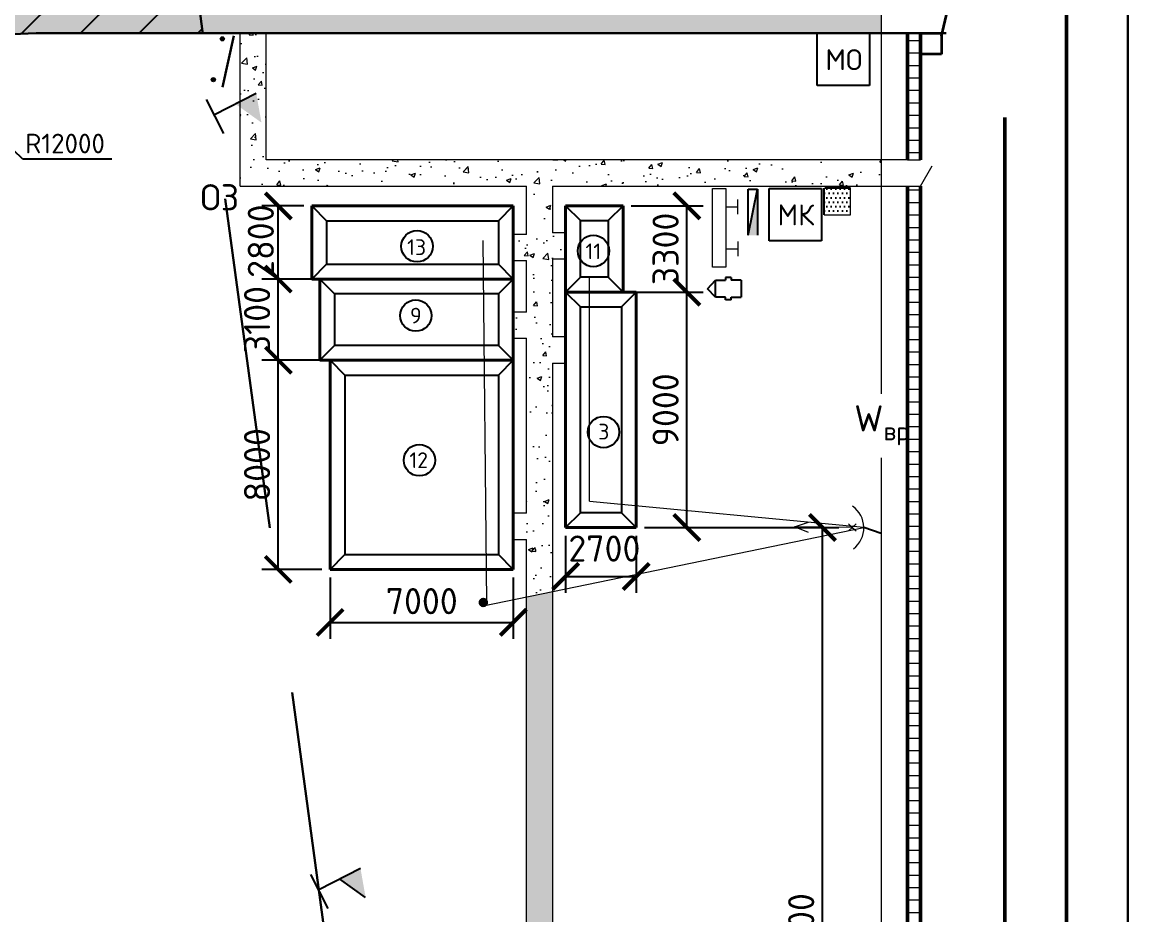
# Model space of a CAD drawing. Header units: millimetres. Extents: x -782 to 10910, y 3841 to 13237.
# Drawn here: x 6190.8 to 6275.3, y 7629.3 to 7697.5 of the extents above; entities that cross this region are included whole.
import ezdxf

# ---------------------------------------------------------------- set-up
doc = ezdxf.new("R2010")
doc.units = ezdxf.units.MM
doc.linetypes.add('штриховая2', pattern=[9.525, 6.35, -3.175])
for name, color, linetype, lineweight in [('0.2 сетевой', 7, 'Continuous', 20), ('красный', 1, 'Continuous', 30), ('Оbводка', 1, 'Continuous', 90), ('Тонкая 0.3', 140, 'Continuous', 25)]:
    doc.layers.add(name, color=color, linetype=linetype, lineweight=lineweight)
doc.layers.add('1', color=7, linetype='Continuous')
doc.layers.add('Системный слой', color=7, linetype='Continuous')
doc.styles.add('2.5', font='isocpeur.ttf', dxfattribs={"height": 2})
doc.styles.add('Isocpeur', font='isocpeur.ttf')
doc.dimstyles.new('М500 стройгенп', dxfattribs={"dimtxt": 2, "dimasz": 2, "dimexe": 1.25, "dimexo": 0.625, "dimtad": 1, "dimlfac": 500, "dimtxsty": '2.5', "dimblk": 'ARCHTICK', "dimcen": 2.5, "dimadec": 0, "dimazin": 0, "dimtfac": 1, "dimtmove": 0, "dimatfit": 3, "dimfxl": 1, "dimarcsym": 0})
pattern_1 = [(50, (6572.8187, 3022.8787), (4.5546167, -0.398477), [0.47625, -5.23875]), (355, (6572.8187, 3022.8787), (-0.8810855, 4.776421), [0.381, -4.1910146]), (100.45144, (6573.1982, 3022.8455), (3.673531, 4.377944), [0.40475, -4.452256]), (46.1842, (6572.8187, 3024.1487), (6.776976, -1.051058), [0.714375, -7.858125]), (96.63556, (6573.3834, 3024.061), (5.935103, 6.185653), [0.607126, -6.67839]), (351.18415, (6572.819, 3024.149), (5.935103, 6.185653), [0.571499, -6.286493]), (21, (6573.4537, 3023.831), (3.7903598, -2.55663), [0.47625, -5.23875]), (326, (6573.4537, 3023.831), (1.5450507, 4.604699), [0.381, -4.191]), (71.45144, (6573.7696, 3023.618), (5.3354105, 2.0480692), [0.40475, -4.4522484]), (37.5, (6572.8187, 3022.8787), (0.0772151, 2.11387597), [0, -4.1402, 0, -4.2545, 0, -4.206875]), (7.5, (6572.8187, 3022.8787), (1.6704916, 2.5045144), [0, -2.4257, 0, -4.04495, 0, -1.603375]), (327.5, (6571.4026, 3022.8787), (3.3897649, -0.1432186), [0, -1.5875, 0, -4.953, 0, -6.57225]), (317.5, (6570.7676, 3022.8787), (3.7032295, 0.6356623), [0, -2.06375, 0, -3.2893, 0, -4.66725])]
pattern_2 = [(50, (3748.1777, 4396.676), (3.6436934, -0.3187817), [0.381, -4.191]), (355, (3748.1777, 4396.676), (-0.7048684, 3.821137), [0.3048, -3.3528117]), (100.45144, (3748.4813, 4396.6493), (2.938825, 3.502355), [0.3238002, -3.561805]), (46.1842, (3748.1777, 4397.692), (5.421581, -0.8408466), [0.5715, -6.2865]), (96.63556, (3748.6295, 4397.622), (4.748083, 4.9485225), [0.4857005, -5.342712]), (351.18415, (3748.1777, 4397.692), (4.748083, 4.9485225), [0.457199, -5.029195]), (21, (3748.6857, 4397.438), (3.0322878, -2.045304), [0.381, -4.191]), (326, (3748.6857, 4397.438), (1.2360406, 3.6837593), [0.3048, -3.3528]), (71.451445, (3748.9384, 4397.2674), (4.2683284, 1.6384554), [0.3238002, -3.5617988]), (37.5, (3748.1777, 4396.6759), (0.06177207, 1.69110078), [0, -3.31216, 0, -3.4036, 0, -3.3655]), (7.5, (3748.1777, 4396.6759), (1.33639325, 2.0036115), [0, -1.94056, 0, -3.23596, 0, -1.2827]), (327.5, (3747.0448, 4396.6759), (2.7118119, -0.1145749), [0, -1.27, 0, -3.9624, 0, -5.2578]), (317.5, (3746.5368, 4396.676), (2.9625836, 0.5085298), [0, -1.651, 0, -2.63144, 0, -3.7338])]

# ---------------------------------------------------------------- blocks, each defined once
blk = doc.blocks.new('_ArchTick')
at = {"color": 0, "linetype": 'ByBlock', "const_width": 0.15}
blk.add_lwpolyline([(-0.5, -0.5), (0.5, 0.5)], dxfattribs=at)
blk = doc.blocks.new('*D383')
at = {"color": 0, "lineweight": -2, "transparency": 16777216}
for p, q in [((6238.353, 7658.897), (6253.219, 7658.897)), ((6251.969, 7595.867), (6251.969, 7658.897)), ((6241.497, 7595.867), (6253.219, 7595.867))]:
    blk.add_line(p, q, dxfattribs=at)
at = {"layer": 'Defpoints', "color": 0, "lineweight": 30, "transparency": 16777216}
for p in [(6237.728, 7658.897), (6251.969, 7658.897), (6240.872, 7595.867)]:
    blk.add_point(p, dxfattribs=at)
at = {"color": 0, "lineweight": -2, "transparency": 16777216, "xscale": 2, "yscale": 2, "zscale": 2}
for p, rotation in [((6251.969, 7658.897), 90), ((6251.969, 7595.867), 270)]:
    blk.add_blockref('_ArchTick', p, dxfattribs=dict(at, rotation=rotation))
at = {"color": 0, "lineweight": 20, "transparency": 16777216, "insert": (6250.344, 7627.382), "char_height": 2, "attachment_point": 5, "rotation": 90, "style": '2.5'}
blk.add_mtext('38500', dxfattribs=at)
blk = doc.blocks.new('*D415')
at = {"color": 0, "lineweight": -2, "transparency": 16777216}
for p, q in [((6238.353, 7676.897), (6242.85, 7676.897)), ((6241.6, 7658.897), (6241.6, 7676.897)), ((6238.353, 7658.897), (6242.85, 7658.897))]:
    blk.add_line(p, q, dxfattribs=at)
at = {"layer": 'Defpoints', "color": 0, "lineweight": 30, "transparency": 16777216}
for p in [(6237.728, 7676.897), (6241.6, 7676.897), (6237.728, 7658.897)]:
    blk.add_point(p, dxfattribs=at)
at = {"color": 0, "lineweight": -2, "transparency": 16777216, "xscale": 2, "yscale": 2, "zscale": 2}
for p, rotation in [((6241.6, 7676.897), 90), ((6241.6, 7658.897), 270)]:
    blk.add_blockref('_ArchTick', p, dxfattribs=dict(at, rotation=rotation))
at = {"color": 0, "lineweight": 20, "transparency": 16777216, "insert": (6239.975, 7667.897), "char_height": 2, "attachment_point": 5, "rotation": 90, "style": '2.5'}
blk.add_mtext('9000', dxfattribs=at)
blk = doc.blocks.new('*D416')
at = {"color": 0, "lineweight": -2, "transparency": 16777216}
for p, q in [((6237.353, 7683.497), (6242.85, 7683.497)), ((6241.6, 7676.897), (6241.6, 7683.497)), ((6237.353, 7676.897), (6242.85, 7676.897))]:
    blk.add_line(p, q, dxfattribs=at)
at = {"layer": 'Defpoints', "color": 0, "lineweight": 30, "transparency": 16777216}
for p in [(6236.728, 7683.497), (6241.6, 7683.497), (6236.728, 7676.897)]:
    blk.add_point(p, dxfattribs=at)
at = {"color": 0, "lineweight": -2, "transparency": 16777216, "xscale": 2, "yscale": 2, "zscale": 2}
for p, rotation in [((6241.6, 7683.497), 90), ((6241.6, 7676.897), 270)]:
    blk.add_blockref('_ArchTick', p, dxfattribs=dict(at, rotation=rotation))
at = {"color": 0, "lineweight": 20, "transparency": 16777216, "insert": (6239.975, 7680.197), "char_height": 2, "attachment_point": 5, "rotation": 90, "style": '2.5'}
blk.add_mtext('3300', dxfattribs=at)
blk = doc.blocks.new('*D417')
at = {"color": 0, "lineweight": -2, "transparency": 16777216}
for p, q in [((6214.328, 7655.064), (6214.328, 7650.391)), ((6228.328, 7655.064), (6228.328, 7650.391)), ((6214.328, 7651.641), (6228.328, 7651.641))]:
    blk.add_line(p, q, dxfattribs=at)
at = {"layer": 'Defpoints', "color": 0, "lineweight": 30, "transparency": 16777216}
for p in [(6214.328, 7655.689), (6228.328, 7655.689), (6228.328, 7651.641)]:
    blk.add_point(p, dxfattribs=at)
at = {"color": 0, "lineweight": -2, "transparency": 16777216, "xscale": 2, "yscale": 2, "zscale": 2, "rotation": 180}
blk.add_blockref('_ArchTick', (6214.328, 7651.641), dxfattribs=at)
at = {"color": 0, "lineweight": -2, "transparency": 16777216, "xscale": 2, "yscale": 2, "zscale": 2}
blk.add_blockref('_ArchTick', (6228.328, 7651.641), dxfattribs=at)
at = {"color": 0, "lineweight": 20, "transparency": 16777216, "insert": (6221.328, 7653.266), "char_height": 2, "attachment_point": 5, "style": '2.5'}
blk.add_mtext('7000', dxfattribs=at)
blk = doc.blocks.new('*D418')
at = {"color": 0, "lineweight": -2, "transparency": 16777216}
for p, q in [((6232.328, 7658.272), (6232.328, 7653.909)), ((6237.728, 7658.272), (6237.728, 7653.909)), ((6232.328, 7655.159), (6237.728, 7655.159))]:
    blk.add_line(p, q, dxfattribs=at)
at = {"layer": 'Defpoints', "color": 0, "lineweight": 30, "transparency": 16777216}
for p in [(6232.328, 7658.897), (6237.728, 7658.897), (6237.728, 7655.159)]:
    blk.add_point(p, dxfattribs=at)
at = {"color": 0, "lineweight": -2, "transparency": 16777216, "xscale": 2, "yscale": 2, "zscale": 2, "rotation": 180}
blk.add_blockref('_ArchTick', (6232.328, 7655.159), dxfattribs=at)
at = {"color": 0, "lineweight": -2, "transparency": 16777216, "xscale": 2, "yscale": 2, "zscale": 2}
blk.add_blockref('_ArchTick', (6237.728, 7655.159), dxfattribs=at)
at = {"color": 0, "lineweight": 20, "transparency": 16777216, "insert": (6235.296, 7657.287), "char_height": 2, "attachment_point": 5, "style": '2.5'}
blk.add_mtext('2700', dxfattribs=at)
blk = doc.blocks.new('*D419')
at = {"color": 0, "lineweight": -2, "transparency": 16777216}
for p, q in [((6213.703, 7671.689), (6209.115, 7671.689)), ((6210.365, 7655.689), (6210.365, 7671.689)), ((6213.703, 7655.689), (6209.115, 7655.689))]:
    blk.add_line(p, q, dxfattribs=at)
at = {"layer": 'Defpoints', "color": 0, "lineweight": 30, "transparency": 16777216}
for p in [(6210.365, 7671.689), (6214.328, 7671.689), (6214.328, 7655.689)]:
    blk.add_point(p, dxfattribs=at)
at = {"color": 0, "lineweight": -2, "transparency": 16777216, "xscale": 2, "yscale": 2, "zscale": 2}
for p, rotation in [((6210.365, 7671.689), 90), ((6210.365, 7655.689), 270)]:
    blk.add_blockref('_ArchTick', p, dxfattribs=dict(at, rotation=rotation))
at = {"color": 0, "lineweight": 20, "transparency": 16777216, "insert": (6208.74, 7663.689), "char_height": 2, "attachment_point": 5, "rotation": 90, "style": '2.5'}
blk.add_mtext('8000', dxfattribs=at)
blk = doc.blocks.new('*D420')
at = {"color": 0, "lineweight": -2, "transparency": 16777216}
for p, q in [((6212.906, 7677.889), (6209.115, 7677.889)), ((6210.365, 7671.692), (6210.365, 7677.889)), ((6212.906, 7671.692), (6209.115, 7671.692))]:
    blk.add_line(p, q, dxfattribs=at)
at = {"layer": 'Defpoints', "color": 0, "lineweight": 30, "transparency": 16777216}
for p in [(6210.365, 7677.889), (6213.531, 7677.889), (6213.531, 7671.692)]:
    blk.add_point(p, dxfattribs=at)
at = {"color": 0, "lineweight": -2, "transparency": 16777216, "xscale": 2, "yscale": 2, "zscale": 2}
for p, rotation in [((6210.365, 7677.889), 90), ((6210.365, 7671.692), 270)]:
    blk.add_blockref('_ArchTick', p, dxfattribs=dict(at, rotation=rotation))
at = {"color": 0, "lineweight": 20, "transparency": 16777216, "insert": (6208.74, 7674.791), "char_height": 2, "attachment_point": 5, "rotation": 90, "style": '2.5'}
blk.add_mtext('3100', dxfattribs=at)
blk = doc.blocks.new('*D421')
at = {"color": 0, "lineweight": -2, "transparency": 16777216}
for p, q in [((6212.303, 7683.489), (6209.115, 7683.489)), ((6210.365, 7677.889), (6210.365, 7683.489)), ((6212.303, 7677.889), (6209.115, 7677.889))]:
    blk.add_line(p, q, dxfattribs=at)
at = {"layer": 'Defpoints', "color": 0, "lineweight": 30, "transparency": 16777216}
for p in [(6210.365, 7683.489), (6212.928, 7683.489), (6212.928, 7677.889)]:
    blk.add_point(p, dxfattribs=at)
at = {"color": 0, "lineweight": -2, "transparency": 16777216, "xscale": 2, "yscale": 2, "zscale": 2}
for p, rotation in [((6210.365, 7683.489), 90), ((6210.365, 7677.889), 270)]:
    blk.add_blockref('_ArchTick', p, dxfattribs=dict(at, rotation=rotation))
at = {"color": 0, "lineweight": 20, "transparency": 16777216, "insert": (6209.026, 7680.794), "char_height": 2, "attachment_point": 5, "rotation": 90, "style": '2.5'}
blk.add_mtext('2800', dxfattribs=at)

msp = doc.modelspace()

# ---------------------------------------------------------------- hatches: boundary and pattern name
at = {"lineweight": 20}
h = msp.add_hatch(dxfattribs=at)
h.set_pattern_fill('ANSI31', color=256, scale=0.3, angle=135)
h.set_pattern_definition([(180, (3748.1777, 4396.6759), (-2e-16, -0.9525), [])])
h.paths.add_polyline_path([(6259.465221, 7729.414934), (6258.465221, 7728.414934), (6258.465221, 7703.686093), (6259.465221, 7703.686093)])
h.paths.add_polyline_path([(6259.465221, 7523.622385), (6258.465221, 7523.622385), (6258.465221, 7486.686093), (6259.465221, 7486.686093)])
h.paths.add_polyline_path([(6259.465221, 7479.686093), (6258.465221, 7479.686093), (6258.465221, 7456.471981), (6259.465221, 7455.471981)])
h.paths.add_polyline_path([(6259.465221, 7527.213151), (6258.465221, 7527.213151), (6258.465221, 7523.622385), (6259.465221, 7523.622385)])
h.paths.add_polyline_path([(6259.465221, 7622.405119), (6258.465221, 7622.405119), (6258.465221, 7527.213151), (6259.465221, 7527.213151)])
h.paths.add_polyline_path([(6259.465221, 7624.395888), (6258.465221, 7624.395888), (6258.465221, 7622.405119), (6259.465221, 7622.405119)])
h.paths.add_polyline_path([(6259.465221, 7626.386657), (6258.465221, 7626.386657), (6258.465221, 7624.395888), (6259.465221, 7624.395888)])
h.paths.add_polyline_path([(6259.465221, 7696.686093), (6258.465221, 7696.686093), (6258.465221, 7688.638894), (6259.465221, 7688.638894)])
h.paths.add_polyline_path([(6258.465221, 7687.0097), (6259.465221, 7687.0097), (6259.465221, 7688.638894), (6258.465221, 7688.638894)])
h.paths.add_polyline_path([(6259.465221, 7685.0097), (6258.465221, 7685.0097), (6258.465221, 7626.386657), (6259.465221, 7626.386657)])
h = msp.add_hatch(dxfattribs=at)
h.set_pattern_fill('AR-CONC', color=256, scale=0.02)
h.set_pattern_definition(pattern_2)
h.paths.add_polyline_path([(6235.073788, 7491.475008), (6234.073788, 7491.475008), (6234.073788, 7495.474998), (6235.073788, 7495.474998), (6235.073788, 7497.474998), (6234.073788, 7497.474998), (6234.073788, 7501.474988), (6235.073788, 7501.474988), (6235.073788, 7503.474988), (6234.073788, 7503.474988), (6234.073788, 7507.474978), (6235.073788, 7507.474978), (6235.073788, 7509.474978), (6234.073788, 7509.474978), (6234.073788, 7512.834966), (6235.073788, 7512.834966), (6235.073788, 7514.834966), (6234.073788, 7514.834966), (6234.073788, 7518.672167), (6232.073788, 7518.672167), (6232.073788, 7491.475008), (6213.36352, 7491.475008), (6213.36352, 7498.085273), (6232.073788, 7498.085273), (6232.073788, 7500.085273), (6229.563493, 7500.085273), (6229.563493, 7501.085158), (6227.563493, 7501.085214), (6227.563493, 7500.085273), (6224.163502, 7500.085273), (6224.163502, 7501.085273), (6222.163502, 7501.085273), (6222.163502, 7500.085273), (6218.763511, 7500.085273), (6218.763511, 7501.085273), (6216.763511, 7501.085273), (6216.763511, 7500.085273), (6213.36352, 7500.085273), (6213.36352, 7501.085273), (6211.36352, 7501.085273), (6211.36352, 7500.085273), (6211.36352, 7498.085273), (6211.36352, 7486.686093), (6213.36352, 7486.686093), (6213.36352, 7489.475008), (6232.073788, 7489.475008), (6232.073788, 7486.686093), (6234.073788, 7486.686093), (6234.073788, 7489.475008), (6235.073788, 7489.475008)])
h.paths.add_polyline_path([(6234.073788, 7520.885088), (6231.327727, 7520.885088), (6231.327727, 7523.622385), (6229.327727, 7523.622385), (6229.327727, 7518.885088), (6232.073788, 7518.885088), (6232.073788, 7518.672167), (6234.073788, 7518.672167)])
h.paths.add_polyline_path([(6231.327727, 7527.213151), (6229.327727, 7527.213151), (6229.327727, 7523.622385), (6231.327727, 7523.622385)])
h.paths.add_polyline_path([(6231.327727, 7576.554693), (6234.465221, 7576.554693), (6234.465221, 7578.554693), (6231.327727, 7578.554693), (6231.327727, 7589.909461), (6229.327727, 7588.315929), (6229.327727, 7569.769697), (6228.327727, 7569.769697), (6228.327727, 7567.769697), (6229.327727, 7567.769697), (6229.327727, 7563.995394), (6228.327727, 7563.995394), (6228.327727, 7562.511797), (6228.327727, 7561.995394), (6229.327727, 7561.995394), (6229.327727, 7558.240089), (6228.327727, 7558.240089), (6228.327727, 7556.911806), (6228.327727, 7556.240089), (6229.327727, 7556.240089), (6229.327727, 7527.213151), (6231.327727, 7527.213151)])
h.paths.add_polyline_path([(6231.327727, 7624.395888), (6229.327727, 7624.395888), (6229.327727, 7622.405119), (6231.327727, 7622.405119)])
h.paths.add_polyline_path([(6231.327727, 7626.386657), (6229.327727, 7626.386657), (6229.327727, 7624.395888), (6231.327727, 7624.395888)])
h.paths.add_polyline_path([(6231.327727, 7653.976559), (6229.327727, 7653.564978), (6229.327727, 7626.386657), (6231.327727, 7626.386657)])
h.paths.add_polyline_path([(6081.863635, 7494.410845), (6084.86363, 7494.410845), (6084.86363, 7497.29084), (6081.863635, 7497.29084)], flags=9)
h.paths.add_polyline_path([(6078.821124, 7684.627242), (6082.061119, 7684.627242), (6082.061119, 7687.507237), (6078.821124, 7687.507237)], flags=9)
h.paths.add_polyline_path([(5952.625277, 7688.970857), (5955.865272, 7688.970857), (5955.865272, 7691.850853), (5952.625277, 7691.850853)], flags=9)
h.paths.add_polyline_path([(5952.565277, 7494.410845), (5955.925272, 7494.410845), (5955.925272, 7497.29084), (5952.565277, 7497.29084)], flags=9)
h.paths.add_polyline_path([(6192.744836, 7494.410845), (6195.98483, 7494.410845), (6195.98483, 7497.29084), (6192.744836, 7497.29084)], flags=9)
h.paths.add_polyline_path([(6212.280517, 7688.970857), (6215.280512, 7688.970857), (6215.280512, 7691.850853), (6212.280517, 7691.850853)], flags=9)
h.paths.add_polyline_path([(6239.086586, 7521.587591), (6243.286586, 7521.587591), (6243.286586, 7526.387591), (6239.086586, 7526.387591)], flags=9)
h.paths.add_polyline_path([(6239.016311, 7525.643268), (6243.216311, 7525.643268), (6243.216311, 7530.443268), (6239.016311, 7530.443268)], flags=9)
h.paths.add_polyline_path([(5929.469399, 7584.524291), (5934.489399, 7584.524291), (5934.489399, 7590.137624), (5929.469399, 7590.137624)], flags=9)
h.paths.add_polyline_path([(6086.61817, 7723.742087), (6091.63817, 7723.742087), (6091.63817, 7729.355421), (6086.61817, 7729.355421)], flags=9)
h.paths.add_polyline_path([(6237.544183, 7619.26621), (6240.744183, 7619.26621), (6240.744183, 7624.06621), (6237.544183, 7624.06621)], flags=9)
h.paths.add_polyline_path([(6237.855023, 7622.223466), (6240.455023, 7622.223466), (6240.455023, 7627.023466), (6237.855023, 7627.023466)], flags=9)
h.paths.add_polyline_path([(6237.708313, 7625.136799), (6240.308313, 7625.136799), (6240.308313, 7629.936799), (6237.708313, 7629.936799)], flags=9)
h.paths.add_polyline_path([(6217.165799, 7562.426558), (6220.525793, 7562.426558), (6220.525793, 7565.306554), (6217.165799, 7565.306554)], flags=9)
h.paths.add_polyline_path([(6217.165799, 7522.295333), (6220.645793, 7522.295333), (6220.645793, 7525.175328), (6217.165799, 7525.175328)], flags=9)
h.paths.add_polyline_path([(6248.556443, 7522.295333), (6251.916438, 7522.295333), (6251.916438, 7525.175328), (6248.556443, 7525.175328)], flags=9)
h.paths.add_polyline_path([(6206.907712, 7709.135718), (6208.947708, 7709.135718), (6208.947708, 7712.015713), (6206.907712, 7712.015713)], flags=9)
h.paths.add_polyline_path([(6240.656343, 7602.963678), (6242.69634, 7602.963678), (6242.69634, 7605.843673), (6240.656343, 7605.843673)], flags=9)
h.paths.add_polyline_path([(6240.225003, 7565.46286), (6242.264999, 7565.46286), (6242.264999, 7568.342855), (6240.225003, 7568.342855)], flags=9)
h.paths.add_polyline_path([(6221.64664, 7505.862229), (6223.206637, 7505.862229), (6223.206637, 7508.742224), (6221.64664, 7508.742224)], flags=25)
h.paths.add_polyline_path([(6211.227562, 7506.165942), (6212.667559, 7506.165942), (6212.667559, 7509.045937), (6211.227562, 7509.045937)], flags=9)
h.paths.add_polyline_path([(6216.246649, 7505.862229), (6217.806646, 7505.862229), (6217.806646, 7508.742224), (6216.246649, 7508.742224)], flags=25)
h.paths.add_polyline_path([(6233.547372, 7678.637158), (6235.347369, 7678.637158), (6235.347369, 7681.517153), (6233.547372, 7681.517153)], flags=9)
h.paths.add_polyline_path([(6240.210606, 7512.82244), (6241.650603, 7512.82244), (6241.650603, 7515.702435), (6240.210606, 7515.702435)], flags=9)
h.paths.add_polyline_path([(6228.237374, 7706.020236), (6230.397371, 7706.020236), (6230.397371, 7708.900231), (6228.237374, 7708.900231)], flags=9)
h.paths.add_polyline_path([(6222.115445, 7590.180862), (6224.155442, 7590.180862), (6224.155442, 7593.060857), (6222.115445, 7593.060857)], flags=9)
h.paths.add_polyline_path([(6217.979006, 7710.381625), (6220.019003, 7710.381625), (6220.019003, 7713.26162), (6217.979006, 7713.26162)], flags=9)
h.paths.add_polyline_path([(6224.8607, 7556.754908), (6226.300698, 7556.754908), (6226.300698, 7559.634903), (6224.8607, 7559.634903)], flags=9)
h.paths.add_polyline_path([(6240.802721, 7489.949803), (6242.002719, 7489.949803), (6242.002719, 7492.829798), (6240.802721, 7492.829798)], flags=9)
h.paths.add_polyline_path([(6234.532208, 7664.847544), (6235.972205, 7664.847544), (6235.972205, 7667.727539), (6234.532208, 7667.727539)], flags=9)
h.paths.add_polyline_path([(6219.917188, 7678.951133), (6221.957185, 7678.951133), (6221.957185, 7681.831128), (6219.917188, 7681.831128)], flags=9)
h.paths.add_polyline_path([(6220.078526, 7662.666867), (6222.118522, 7662.666867), (6222.118522, 7665.546862), (6220.078526, 7665.546862)], flags=9)
h.paths.add_polyline_path([(6220.155888, 7673.719522), (6221.595885, 7673.719522), (6221.595885, 7676.599517), (6220.155888, 7676.599517)], flags=9)
h.paths.add_polyline_path([(6231.952549, 7471.104259), (6233.392547, 7471.104259), (6233.392547, 7473.984254), (6231.952549, 7473.984254)], flags=9)
h.paths.add_polyline_path([(6240.571789, 7502.033902), (6241.771787, 7502.033902), (6241.771787, 7504.913898), (6240.571789, 7504.913898)], flags=9)
h.paths.add_polyline_path([(6240.802721, 7495.949793), (6242.002719, 7495.949793), (6242.002719, 7498.829788), (6240.802721, 7498.829788)], flags=9)
h.paths.add_polyline_path([(6240.210606, 7507.422449), (6241.650603, 7507.422449), (6241.650603, 7510.302444), (6240.210606, 7510.302444)], flags=9)
h.paths.add_polyline_path([(6226.994117, 7506.522542), (6229.034114, 7506.522542), (6229.034114, 7509.402538), (6226.994117, 7509.402538)], flags=25)
h.paths.add_polyline_path([(6224.8607, 7567.954889), (6226.300698, 7567.954889), (6226.300698, 7570.834885), (6224.8607, 7570.834885)], flags=9)
h.paths.add_polyline_path([(6224.8607, 7562.354899), (6226.300698, 7562.354899), (6226.300698, 7565.234894), (6224.8607, 7565.234894)], flags=9)
h.paths.add_polyline_path([(6229.327727, 7622.405119), (6229.327727, 7588.315929), (6231.327727, 7589.909461), (6231.327727, 7622.405119)])
at = {"lineweight": 25}
h = msp.add_hatch(dxfattribs=at)
h.set_pattern_fill('AR-CONC', color=256, scale=0.025)
h.set_pattern_definition(pattern_1)
edge = h.paths.add_edge_path()
edge.add_line((6219.815036, 7709.686093), (6203.815036, 7709.686093))
edge.add_arc((6193.422731, 7715.686093), 12, 322.94344259, 330, ccw=False)
edge.add_line((6202.999224, 7708.454856), (6204.593504, 7696.686093))
edge.add_line((6204.593504, 7696.686093), (6209.440895, 7696.686093))
edge.add_line((6209.440895, 7696.686093), (6256.465221, 7696.686093))
edge.add_line((6256.465221, 7696.686093), (6256.465221, 7703.686093))
edge.add_line((6256.465221, 7703.686093), (6253.460958, 7703.686093))
edge.add_line((6253.460958, 7703.686093), (6230.207341, 7703.686093))
edge.add_arc((6230.207341, 7715.686093), 12, 210, 270, ccw=False)
edge = h.paths.add_edge_path()
edge.add_arc((6193.422731, 7715.686093), 12, 270, 322.94344259, ccw=False)
edge.add_line((6193.422731, 7703.686093), (5964.075101, 7703.686093))
edge.add_line((5964.075101, 7703.686093), (5963.118141, 7696.686093))
edge.add_line((5963.118141, 7696.686093), (5981.963624, 7696.686093))
edge.add_arc((5981.963624, 7684.685706), 12.000386, 43.87205531, 90, ccw=False)
edge.add_line((5990.614573, 7693.002578), (5990.764715, 7694.10084))
edge.add_arc((5990.981432, 7695.686093), 1.599997, 180, 262.21542913, ccw=False)
edge.add_arc((5990.981432, 7695.686093), 1.599997, 0, 180, ccw=False)
edge.add_line((5992.58143, 7695.686093), (6175.163738, 7695.686093))
edge.add_arc((6176.763735, 7695.686093), 1.599997, 0, 180, ccw=False)
edge.add_arc((6176.763735, 7695.686093), 1.599997, -83.51900907, 0, ccw=False)
edge.add_line((6176.944332, 7694.09632), (6177.262301, 7691.749118))
edge.add_arc((6187.029212, 7686.280181), 11.19383, 68.24656364, 150.75355209, ccw=False)
edge.add_line((6191.177792, 7696.676868), (6204.593504, 7696.686093))
edge.add_line((6204.593504, 7696.686093), (6202.999224, 7708.454856))
edge = h.paths.add_edge_path(flags=16)
edge.add_arc((5969.282027, 7697.813651), 0.16, 0, 360)
h.paths.add_polyline_path([(6104.747378, 7695.088492), (6104.747378, 7701.688492), (6099.947378, 7701.688492), (6099.947378, 7695.088492)], flags=17)
h = msp.add_hatch(dxfattribs=at)
h.set_pattern_fill('ANSI31', color=256)
h.set_pattern_definition([(45, (6572.8187, 3022.8787), (-2.245064, 2.245064), [])])
h.paths.add_polyline_path([(6204.627026, 7486.686093), (6199.090341, 7486.686093), (6199.090341, 7479.686093), (6203.670066, 7479.686093)])
h.paths.add_polyline_path([(6176.979931, 7489.271416), (6177.293382, 7491.569897, -0.033531004), (6174.872584, 7493.686093), (5992.872584, 7493.686093, -0.033546474), (5990.450606, 7491.568997), (5990.764715, 7489.271345, -0.454591532), (5992.58143, 7487.686093), (6175.163738, 7487.686093, -0.454492205)])
h.paths.add_polyline_path([(6203.07002, 7707.932252), (6201.990544, 7708.039551, -0.097320235), (6193.819793, 7703.692663), (5964.075106, 7703.686127), (5962.97992, 7695.675029, -0.071737884), (5969.756528, 7696.685812), (5975.902021, 7696.71553, -0.164269753), (5990.450606, 7691.803188), (5990.764715, 7694.10084, -0.374956444), (5989.381435, 7695.686093, -1), (5992.58143, 7695.686093), (6175.163738, 7695.686093, -1), (6178.363732, 7695.686093, -0.381458001), (6176.944332, 7694.09632), (6177.262301, 7691.749118, -0.164703998), (6191.843146, 7696.686093), (6204.593504, 7696.686093)])
h.paths.add_polyline_path([(5969.122028, 7697.813651, -1), (5969.442027, 7697.813651, -1)], flags=16)
h.paths.add_polyline_path([(6176.944332, 7694.09632, -0.447745786), (6175.163738, 7695.686093), (5992.58143, 7695.686093, -0.454591532), (5990.764715, 7694.10084), (5990.450606, 7691.803188, -0.033546474), (5992.872584, 7689.686093), (6174.902504, 7689.686523, -0.032682346), (6177.262301, 7691.749118)])
h.paths.add_polyline_path([(6104.747378, 7695.088492), (6104.747378, 7701.688492), (6099.947378, 7701.688492), (6099.947378, 7695.088492)], flags=24)
h.paths.add_polyline_path([(6104.747378, 7687.739991), (6104.747378, 7694.339991), (6099.947378, 7694.339991), (6099.947378, 7687.739991)], flags=9)
h.paths.add_polyline_path([(6004.809738, 7688.011093), (6011.009738, 7688.011093), (6011.009738, 7692.811093), (6004.809738, 7692.811093)], flags=9)
at = {"lineweight": 20}
h = msp.add_hatch(dxfattribs=at)
h.set_pattern_fill('AR-CONC', color=256, scale=0.025)
h.set_pattern_definition(pattern_1)
h.paths.add_polyline_path([(6256.465221, 7486.686093), (6204.627026, 7486.686093), (6203.670066, 7479.686093), (6256.465221, 7479.686093)])
edge = h.paths.add_edge_path()
edge.add_line((6204.627026, 7486.686093), (6185.781544, 7486.686093))
edge.add_arc((6185.781544, 7498.686479), 12.000386, 223.86662461, 270, ccw=False)
edge.add_line((6177.129806, 7490.370427), (6176.979931, 7489.271416))
edge.add_arc((6176.763735, 7487.686093), 1.599997, 0, 82.23429528, ccw=False)
edge.add_arc((6176.763735, 7487.686093), 1.599997, -180, 0, ccw=False)
edge.add_line((6175.163738, 7487.686093), (5992.58143, 7487.686093))
edge.add_arc((5990.981432, 7487.686093), 1.599997, -180, 0, ccw=False)
edge.add_arc((5990.981432, 7487.686093), 1.599997, 97.78457087, 180, ccw=False)
edge.add_line((5990.764715, 7489.271345), (5990.614573, 7490.369607))
edge.add_arc((5981.963624, 7498.686479), 12.000386, 270, 316.12794469, ccw=False)
edge.add_line((5981.963624, 7486.686093), (5963.118141, 7486.686093))
edge.add_line((5963.118141, 7486.686093), (5964.075101, 7479.686093))
edge.add_line((5964.075101, 7479.686093), (6203.670066, 7479.686093))
edge.add_line((6203.670066, 7479.686093), (6204.627026, 7486.686093))
edge = h.paths.add_edge_path()
edge.add_arc((6185.781544, 7498.686479), 12.000386, 204.62550124, 223.86662461, ccw=False)
edge.add_line((6174.872584, 7493.686093), (6082.124834, 7493.686093))
edge.add_arc((6080.990942, 7494.078881), 1.199998, 199.10645728, 340.89354272, ccw=False)
edge.add_line((6079.857049, 7493.686093), (5992.872584, 7493.686093))
edge.add_arc((5981.963624, 7498.686479), 12.000386, 316.12794469, 335.37449876, ccw=False)
edge.add_line((5990.614573, 7490.369607), (5990.764715, 7489.271345))
edge.add_arc((5990.981432, 7487.686093), 1.599997, 0, 97.78457087, ccw=False)
edge.add_line((5992.58143, 7487.686093), (6175.163738, 7487.686093))
edge.add_arc((6176.763735, 7487.686093), 1.599997, 82.23429528, 180, ccw=False)
edge.add_line((6176.979931, 7489.271416), (6177.129806, 7490.370427))
edge = h.paths.add_edge_path()
edge.add_line((6203.645234, 7703.686093), (5964.075101, 7703.686093))
edge.add_line((5964.075101, 7703.686093), (5963.118141, 7696.686093))
edge.add_line((5963.118141, 7696.686093), (5981.963624, 7696.686093))
edge.add_arc((5981.963624, 7684.685706), 12.000386, 43.87205531, 90, ccw=False)
edge.add_line((5990.614573, 7693.002578), (5990.764715, 7694.10084))
edge.add_arc((5990.981432, 7695.686093), 1.599997, 180, 262.21542913, ccw=False)
edge.add_arc((5990.981432, 7695.686093), 1.599997, 0, 180, ccw=False)
edge.add_line((5992.58143, 7695.686093), (6175.163738, 7695.686093))
edge.add_arc((6176.763735, 7695.686093), 1.599997, 0, 180, ccw=False)
edge.add_arc((6176.763735, 7695.686093), 1.599997, -83.51900907, 0, ccw=False)
edge.add_line((6176.944332, 7694.09632), (6177.262301, 7691.749118))
edge.add_arc((6236.704062, 7598.995311), 110.1662, 117.53133097, 122.65399107, ccw=False)
edge.add_line((6185.781544, 7696.686093), (6204.593504, 7696.686093))
edge.add_line((6204.593504, 7696.686093), (6203.645234, 7703.686093))
edge = h.paths.add_edge_path()
edge.add_line((5964.075101, 7703.686093), (5954.824206, 7703.686093))
edge.add_line((5954.824206, 7703.686093), (5954.82832, 7696.293524))
edge.add_arc((5957.872584, 7684.686093), 12, 90, 104.69589657, ccw=False)
edge.add_line((5957.872584, 7696.686093), (5963.118141, 7696.686093))
edge.add_line((5963.118141, 7696.686093), (5964.075101, 7703.686093))
edge = h.paths.add_edge_path()
edge.add_line((6177.262301, 7691.749118), (6176.944332, 7694.09632))
edge.add_arc((6176.763735, 7695.686093), 1.599997, 180, 276.48099093, ccw=False)
edge.add_line((6175.163738, 7695.686093), (5992.58143, 7695.686093))
edge.add_arc((5990.981432, 7695.686093), 1.599997, -97.78457087, 0, ccw=False)
edge.add_line((5990.764715, 7694.10084), (5990.614573, 7693.002578))
edge.add_arc((5981.963624, 7684.685706), 12.000386, 24.62550124, 43.87205531, ccw=False)
edge.add_line((5992.872584, 7689.686093), (6077.482453, 7689.686093))
edge.add_arc((6078.06843, 7688.638894), 1.199998, 60.7700888, 119.2299112, ccw=False)
edge.add_line((6078.654408, 7689.686093), (6174.872584, 7689.686093))
edge.add_arc((6177.012851, 7689.622486), 2.141212, 83.30987815, 178.29773268, ccw=False)
h.paths.add_polyline_path([(6078.821124, 7688.970857), (6082.061119, 7688.970857), (6082.061119, 7689.686093), (6078.821124, 7689.686093)])
h.paths.add_polyline_path([(6204.593504, 7696.686093), (6256.465221, 7696.686093), (6256.465221, 7703.686093), (6203.645234, 7703.686093)])
edge = h.paths.add_edge_path()
edge.add_arc((5962.872584, 7679.686093), 24, 109.59180627, 180)
edge.add_line((5938.872584, 7679.686093), (5938.872584, 7503.686093))
edge.add_arc((5962.872584, 7503.686093), 24, 180, 270)
edge.add_line((5962.872584, 7479.686093), (5964.075101, 7479.686093))
edge.add_line((5964.075101, 7479.686093), (5963.118141, 7486.686093))
edge.add_line((5963.118141, 7486.686093), (5957.872584, 7486.686093))
edge.add_arc((5934.902021, 7475.71553), 25.455844, 25.52877937, 64.47122063)
edge.add_line((5945.872584, 7498.686093), (5945.872584, 7684.686093))
edge.add_arc((5957.872584, 7684.686093), 12, 104.69589657, 180, ccw=False)
edge.add_line((5954.82832, 7696.293524), (5954.824979, 7702.296622))
at = {"lineweight": 25}
h = msp.add_hatch(dxfattribs=at)
h.set_pattern_fill('AR-CONC', color=256, scale=0.025)
h.set_pattern_definition(pattern_1)
h.paths.add_polyline_path([(5989.381435, 7487.686093, -0.374956444), (5990.764715, 7489.271345), (5990.614573, 7490.369607, -0.204033738), (5981.963624, 7486.686093), (5969.872584, 7486.686093, -0.072953131), (5962.97992, 7487.697156), (5964.075101, 7479.686093), (6197.590341, 7479.686093), (6197.590341, 7486.686093), (6185.781544, 7486.686093, -0.077886135), (6182.110246, 7487.261469), (6178.35871, 7487.559419, -0.96113778), (6175.163738, 7487.686093), (5992.58143, 7487.686093, -1)])
h.paths.add_polyline_path([(5939.303974, 7571.752242), (5945.903974, 7571.752242), (5945.903974, 7576.552242), (5939.303974, 7576.552242)], flags=24)
h.paths.add_polyline_path([(5940.797584, 7502.584802), (5947.397584, 7502.584802), (5947.397584, 7507.384802), (5940.797584, 7507.384802)], flags=24)
h.paths.add_polyline_path([(5938.685622, 7623.722621), (5942.375616, 7623.722621), (5942.375616, 7628.042614), (5938.685622, 7628.042614)], flags=9)
h.paths.add_polyline_path([(6104.747378, 7480.783693), (6104.747378, 7487.383693), (6099.947378, 7487.383693), (6099.947378, 7480.783693)], flags=24)
edge = h.paths.add_edge_path()
edge.add_arc((5962.872584, 7679.686093), 24, 109.59160183, 180)
edge.add_line((5938.872584, 7679.686093), (5938.872584, 7503.686093))
edge.add_arc((5962.872584, 7503.686093), 24, 180, 270)
edge.add_line((5962.872584, 7479.686093), (5964.075101, 7479.686093))
edge.add_line((5964.075101, 7479.686093), (5963.118141, 7486.686093))
edge.add_line((5963.118141, 7486.686093), (5962.97992, 7487.697156))
edge.add_arc((5969.872584, 7510.686093), 24, 180, 253.30994122, ccw=False)
edge.add_line((5945.872584, 7510.686093), (5945.872584, 7684.686093))
edge.add_arc((5957.872584, 7684.686093), 12, 104.69537151, 180, ccw=False)
edge.add_line((5954.828426, 7696.293552), (5954.82506, 7702.296651))
at = {"lineweight": 20}
for points in [[(6206.118837, 7696.420656, 1), (6206.05021, 7696.108102, 1)], [(6205.432571, 7693.295115, 1), (6205.363945, 7692.982561, 1)]]:
    msp.add_hatch(color=7, dxfattribs=at).paths.add_polyline_path(points)
h = msp.add_hatch(dxfattribs=at)
h.set_pattern_fill('AR-CONC', color=256, scale=0.02)
h.set_pattern_definition(pattern_2)
h.paths.add_polyline_path([(6231.327727, 7679.440865), (6232.327727, 7679.440865), (6232.327727, 7681.440865), (6231.327727, 7681.440865), (6231.327727, 7685.0097), (6256.465221, 7685.0097), (6256.465221, 7687.0097), (6209.440895, 7687.0097), (6209.440895, 7688.638894), (6207.440895, 7688.638894), (6207.440895, 7685.0097), (6229.327727, 7685.0097), (6229.327727, 7681.308885), (6228.327727, 7681.308885), (6228.327727, 7679.308885), (6229.327727, 7679.308885), (6229.327727, 7675.365537), (6228.327727, 7675.365537), (6228.327727, 7673.365537), (6229.327727, 7673.365537), (6229.327727, 7659.980992), (6228.327727, 7659.980992), (6228.327727, 7657.980992), (6229.327727, 7657.980992), (6229.327727, 7653.564978), (6231.327727, 7653.976559), (6231.327727, 7671.474208), (6232.327727, 7671.474208), (6232.327727, 7673.474208), (6231.327727, 7673.474208)])
h.paths.add_polyline_path([(6209.440895, 7696.686093), (6207.440895, 7696.686093), (6207.440895, 7688.638894), (6209.440895, 7688.638894)])
h = msp.add_hatch(dxfattribs=at)
h.set_pattern_fill('ANSI31', color=256, angle=90)
h.set_pattern_definition([(135, (3748.1777, 4396.676), (-2.245064, -2.245064), [])])
h.paths.add_polyline_path([(5992.872584, 7493.686093, -0.084176912), (5990.614573, 7490.369607), (5990.764715, 7489.271345, -0.454591532), (5992.58143, 7487.686093), (6175.163738, 7487.686093, -0.454492205), (6176.979931, 7489.271416), (6177.129806, 7490.370427, -0.084153049), (6174.872584, 7493.686093), (6082.124834, 7493.686093, -0.71189231), (6079.857049, 7493.686093)])
h.paths.add_polyline_path([(5992.58143, 7695.686093, -0.454591532), (5990.764715, 7694.10084), (5990.614573, 7693.002578, -0.084176912), (5992.872584, 7689.686093), (6077.482453, 7689.686093, -0.260759243), (6078.654408, 7689.686093), (6174.872584, 7689.686093, -0.083164554), (6177.09722, 7692.967723), (6176.944332, 7694.09632, -0.447745786), (6175.163738, 7695.686093)])
h.paths.add_polyline_path([(6078.823507, 7689.031246), (6084.223507, 7689.031246), (6084.223507, 7693.831246), (6078.823507, 7693.831246)], flags=9)
h.paths.add_polyline_path([(6212.528158, 7688.38516), (6217.528158, 7688.38516), (6217.528158, 7693.18516), (6212.528158, 7693.18516)], flags=9)
msp.add_hatch(color=7).paths.add_polyline_path([(6246.998556, 7684.777076), (6246.292885, 7681.248722), (6246.998556, 7681.248722)])
at = {"lineweight": 25}
h = msp.add_hatch(color=1, dxfattribs=at)
h.paths.add_polyline_path([(6226.038713, 7653.446191, 0.414213562), (6225.759683, 7653.16716, 0.414213562), (6226.038713, 7652.88813)])
h.paths.add_polyline_path([(6226.038713, 7653.446191), (6226.038713, 7652.88813, 0.414213562), (6226.317743, 7653.16716, 0.414213562)])
at = {"layer": 'Системный слой', "lineweight": 25}
h = msp.add_hatch(dxfattribs=at)
h.set_pattern_fill('DOTS', scale=0.213333, style=0)
h.set_pattern_definition([(0, (5261.53762, 7703.41976), (0.16933305, 0.3386661), [0, -0.3386661])])
h.paths.add_polyline_path([(6254.121505, 7684.836616), (6254.121505, 7682.808163), (6252.093053, 7682.808163), (6252.093053, 7684.836616), (6252.497107, 7684.836616)])
at = {"layer": 'Тонкая 0.3', "ltscale": 5}
for points in [[(6208.675644, 7692.101393), (6207.078724, 7691.289984), (6209.072962, 7689.859625)], [(6216.644551, 7632.841127), (6215.047631, 7632.029717), (6217.041869, 7630.599359)]]:
    msp.add_hatch(color=7, dxfattribs=at).paths.add_polyline_path(points)

# ---------------------------------------------------------------- linework, layer by layer
at = {"color": 3, "lineweight": 50}
msp.add_line((6270.619616, 7734.682112), (6270.619616, 7625.995885), dxfattribs=at)
at = {"color": 1, "lineweight": 30}
msp.add_line((6275.322738, 7734.682112), (6275.322738, 7585.04528), dxfattribs=at)
at = {"color": 240, "lineweight": 20, "true_color": 0xed1f24}
for p, q in [((6256.465221, 7726.414888), (6256.465221, 7669.124509)), ((6226.317743, 7653.16716), (6226.038713, 7680.84756)), ((6234.144915, 7660.913385), (6234.144915, 7678.028548)), ((6256.465221, 7664.23192), (6256.465221, 7458.471978)), ((6234.144915, 7660.913385), (6255.130516, 7658.91492)), ((6255.13091, 7658.875027), (6226.038713, 7652.88813))]:
    msp.add_line(p, q, dxfattribs=at)
at = {"linetype": 'штриховая2', "lineweight": 30, "ltscale": 4}
msp.add_line((6201.192938, 7721.788623), (6221.348001, 7573.006583), dxfattribs=at)
at = {"lineweight": 35}
for p, q in [((6261.065218, 7696.472432), (6261.836722, 7699.801896)), ((6259.465221, 7696.686093), (6261.065218, 7696.686093)), ((6261.065218, 7696.686093), (6261.065218, 7695.086095)), ((6261.065218, 7695.086095), (6259.465221, 7695.086095))]:
    msp.add_line(p, q, dxfattribs=at)
at = {"lineweight": 30}
for p, q in [((6209.440895, 7696.686093), (6191.843146, 7696.686093)), ((6261.419739, 7696.686093), (6209.440895, 7696.686093))]:
    msp.add_line(p, q, dxfattribs=at)
at = {"color": 7, "lineweight": 30}
msp.add_line((6206.09386, 7692.576579), (6206.951692, 7696.483505), dxfattribs=at)
at = {"lineweight": 20}
for p, q in [((6207.440895, 7685.0097), (6207.440895, 7696.686093)), ((6209.440895, 7687.0097), (6209.440895, 7696.686093)), ((6258.465221, 7687.0097), (6209.440895, 7687.0097)), ((6258.465221, 7687.0097), (6259.465221, 7687.0097)), ((6259.465221, 7685.0097), (6260.357709, 7686.555534)), ((6207.440895, 7685.0097), (6229.327727, 7685.0097)), ((6229.327727, 7681.308885), (6229.327727, 7685.0097)), ((6231.327727, 7685.0097), (6231.327727, 7681.440865)), ((6231.327727, 7685.0097), (6258.465221, 7685.0097)), ((6254.121505, 7682.808163), (6254.121505, 7684.836616)), ((6258.465221, 7685.0097), (6259.465221, 7685.0097)), ((6252.093053, 7682.808163), (6254.121505, 7682.808163)), ((6229.327727, 7681.308885), (6228.327727, 7681.308885)), ((6232.327727, 7681.440865), (6231.327727, 7681.440865)), ((6228.327727, 7679.308885), (6229.327727, 7679.308885)), ((6229.327727, 7675.365537), (6229.327727, 7679.308885)), ((6231.327727, 7679.440865), (6231.327727, 7673.474208)), ((6231.327727, 7679.440865), (6232.327727, 7679.440865)), ((6229.327727, 7675.365537), (6228.327727, 7675.365537)), ((6228.327727, 7673.365537), (6229.327727, 7673.365537)), ((6229.327727, 7659.980992), (6229.327727, 7673.365537)), ((6232.327727, 7673.474208), (6231.327727, 7673.474208)), ((6231.327727, 7671.474208), (6231.327727, 7595.473817)), ((6231.327727, 7671.474208), (6232.327727, 7671.474208)), ((6229.327727, 7659.980992), (6228.327727, 7659.980992)), ((6228.327727, 7657.980992), (6229.327727, 7657.980992)), ((6229.327727, 7592.460723), (6229.327727, 7657.980992))]:
    msp.add_line(p, q, dxfattribs=at)
at = {"lineweight": 25}
for p, q in [((6251.566527, 7692.686099), (6251.566527, 7696.686093)), ((6255.56652, 7696.686093), (6251.566527, 7696.686093)), ((6255.56652, 7696.686093), (6255.56652, 7692.686099)), ((6190.794067, 7687.087228), (6182.678277, 7694.867282)), ((6255.56652, 7692.686099), (6251.566527, 7692.686099)), ((6190.794067, 7687.087228), (6197.625945, 7687.087228)), ((6247.894588, 7684.818704), (6251.894581, 7684.818704)), ((6247.894588, 7680.818711), (6247.894588, 7684.818704)), ((6251.894581, 7684.818704), (6251.894581, 7680.818711)), ((6254.121505, 7684.836616), (6252.147981, 7684.836616)), ((6212.927753, 7683.489308), (6214.059122, 7682.357939)), ((6228.327727, 7683.489308), (6227.196358, 7682.357939)), ((6232.327727, 7683.497168), (6233.459096, 7682.365799)), ((6236.72772, 7683.497168), (6235.596351, 7682.365799)), ((6214.059122, 7682.357939), (6214.059122, 7679.020686)), ((6214.059122, 7682.357939), (6227.196358, 7682.357939)), ((6227.196358, 7682.357939), (6227.196358, 7679.020686)), ((6233.459096, 7678.028548), (6233.459096, 7682.365799)), ((6233.459096, 7682.365799), (6235.596351, 7682.365799)), ((6235.596351, 7682.365799), (6235.596351, 7678.028548)), ((6251.894581, 7680.818711), (6247.894588, 7680.818711)), ((6212.927753, 7677.889317), (6214.059122, 7679.020686)), ((6214.059122, 7679.020686), (6227.196358, 7679.020686)), ((6228.327727, 7677.889317), (6227.196358, 7679.020686)), ((6213.527752, 7677.889317), (6214.659121, 7676.757948)), ((6228.327727, 7677.889317), (6227.196358, 7676.757948)), ((6232.327727, 7676.897179), (6233.459096, 7678.028548)), ((6235.596351, 7678.028548), (6233.459096, 7678.028548)), ((6236.72772, 7676.897179), (6235.596351, 7678.028548)), ((6214.659121, 7676.757948), (6214.659121, 7672.820697)), ((6227.196358, 7676.757948), (6214.659121, 7676.757948)), ((6227.196358, 7676.757948), (6227.196358, 7672.820697)), ((6232.327727, 7676.897179), (6233.459096, 7675.76581)), ((6237.727718, 7676.897179), (6236.596349, 7675.76581)), ((6233.459096, 7660.028578), (6233.459096, 7675.76581)), ((6233.459096, 7675.76581), (6236.596349, 7675.76581)), ((6236.596349, 7675.76581), (6236.596349, 7660.028578)), ((6213.527752, 7671.689328), (6214.659121, 7672.820697)), ((6227.196358, 7672.820697), (6214.659121, 7672.820697)), ((6228.327727, 7671.689328), (6227.196358, 7672.820697)), ((6214.32775, 7671.689328), (6215.459119, 7670.557959)), ((6228.327727, 7671.689328), (6227.196358, 7670.557959)), ((6215.459119, 7670.557959), (6215.459119, 7656.820723)), ((6215.459119, 7670.557959), (6227.196358, 7670.557959)), ((6227.196358, 7670.557959), (6227.196358, 7656.820723)), ((6232.327727, 7658.897209), (6233.459096, 7660.028578)), ((6236.596349, 7660.028578), (6233.459096, 7660.028578)), ((6237.727718, 7658.897209), (6236.596349, 7660.028578)), ((6214.32775, 7655.689354), (6215.459119, 7656.820723)), ((6215.459119, 7656.820723), (6227.196358, 7656.820723)), ((6228.327727, 7655.689354), (6227.196358, 7656.820723))]:
    msp.add_line(p, q, dxfattribs=at)
at = {"lineweight": 50}
for p, q in [((6259.465221, 7696.686093), (6259.465221, 7687.0097)), ((6259.465221, 7685.0097), (6259.465221, 7486.686093))]:
    msp.add_line(p, q, dxfattribs=at)
at = {"color": 5, "lineweight": 50}
msp.add_line((6265.916494, 7627.986654), (6265.916494, 7690.238891), dxfattribs=at)
at = {"color": 7}
for p, q in [((6246.292885, 7684.777076), (6246.998556, 7684.777076)), ((6246.292885, 7681.248722), (6246.292885, 7684.777076)), ((6246.292885, 7681.248722), (6246.998556, 7684.777076)), ((6246.998556, 7684.777076), (6246.998556, 7681.248722))]:
    msp.add_line(p, q, dxfattribs=at)
at = {"lineweight": 40}
for p, q in [((6212.927753, 7683.489308), (6212.927753, 7677.889317)), ((6212.927753, 7683.489308), (6228.327727, 7683.489308)), ((6228.327727, 7677.889317), (6228.327727, 7683.489308)), ((6236.72772, 7683.497168), (6232.327727, 7683.497168)), ((6232.327727, 7676.897179), (6232.327727, 7683.497168)), ((6236.72772, 7676.897179), (6236.72772, 7683.497168)), ((6212.927753, 7677.889317), (6228.327727, 7677.889317)), ((6228.327727, 7677.889317), (6213.527752, 7677.889317)), ((6213.527752, 7677.889317), (6213.527752, 7671.689328)), ((6213.527752, 7677.889317), (6228.327727, 7677.889317)), ((6228.327727, 7671.689328), (6228.327727, 7677.889317)), ((6232.327727, 7676.897179), (6232.327727, 7658.897209)), ((6237.727718, 7676.897179), (6232.327727, 7676.897179)), ((6236.72772, 7676.897179), (6232.327727, 7676.897179)), ((6237.727718, 7658.897209), (6237.727718, 7676.897179)), ((6232.327727, 7674.297183), (6232.327727, 7658.897209)), ((6228.327727, 7671.689328), (6213.527752, 7671.689328)), ((6228.327727, 7671.689328), (6214.32775, 7671.689328)), ((6214.32775, 7671.689328), (6214.32775, 7655.689354)), ((6228.327727, 7671.689328), (6228.327727, 7655.689354)), ((6232.327727, 7658.897209), (6237.727718, 7658.897209)), ((6214.32775, 7655.689354), (6228.327727, 7655.689354))]:
    msp.add_line(p, q, dxfattribs=at)
at = {"color": 1, "lineweight": 25}
msp.add_line((6255.130516, 7658.91492), (6256.465221, 7658.471978), dxfattribs=at)
at = {"lineweight": 50}
for points in [[(6258.465221, 7696.686093), (6258.465221, 7687.0097)], [(6258.465221, 7685.0097), (6258.465221, 7486.686093)]]:
    msp.add_lwpolyline(points, dxfattribs=at)
at = {"color": 7, "lineweight": 20}
for centre in [(6206.084524, 7696.264379), (6205.398258, 7693.138838)]:
    msp.add_circle(centre, 0.16, dxfattribs=at)
at = {"color": 1, "lineweight": 30}
msp.add_circle((6226.038713, 7653.16716), 0.27903, dxfattribs=at)
at = {"lineweight": 30}
msp.add_arc((6191.843146, 7672.686093), 24, 90, 134.89907344, dxfattribs=at)
at = {"layer": '0.2 сетевой'}
for p, q in [((6245.489573, 7683.416422), (6245.489573, 7683.978966)), ((6244.570854, 7683.416422), (6245.489573, 7683.416422)), ((6245.489573, 7682.856623), (6245.489573, 7683.419167)), ((6245.489573, 7680.759296), (6245.489573, 7680.196752)), ((6244.570854, 7680.199497), (6245.489573, 7680.199497)), ((6245.489573, 7680.199497), (6245.489573, 7679.636953))]:
    msp.add_line(p, q, dxfattribs=at)
msp.add_lwpolyline([(6243.570854, 7684.80796), (6244.570854, 7684.80796), (6244.570854, 7678.80796), (6243.570854, 7678.80796)], close=True, dxfattribs=at)
at = {"layer": 'красный', "color": 1, "lineweight": 20}
for p, q in [((6249.843673, 7658.93826), (6250.902628, 7659.304184)), ((6250.896343, 7658.526846), (6249.843673, 7658.93826)), ((6254.253522, 7658.902603), (6249.843673, 7658.93826)), ((6254.253522, 7658.902603), (6253.955373, 7658.639)), ((6254.253522, 7658.902603), (6253.959675, 7659.170993)), ((6254.253522, 7658.902603), (6254.55167, 7659.166206)), ((6254.253522, 7658.902603), (6254.547369, 7658.634214))]:
    msp.add_line(p, q, dxfattribs=at)
msp.add_arc((6253.111842, 7658.875027), 2.019068, 307.53861683, 54.72563763, dxfattribs=at)
at = {"layer": 'Оbводка', "color": 0, "lineweight": -2}
for centre in [(6220.969274, 7680.403025), (6234.458646, 7680.041194), (6220.875886, 7675.09952), (6235.231915, 7666.193963), (6221.151217, 7664.042541)]:
    msp.add_circle(centre, 1.199998, dxfattribs=at)
at = {"layer": 'Системный слой', "color": 7, "lineweight": 25}
msp.add_line((6252.093053, 7682.808163), (6252.093053, 7684.836616), dxfattribs=at)
at = {"layer": 'Системный слой', "lineweight": 25}
for p, q in [((6243.17019, 7677.153891), (6243.783101, 7677.802561)), ((6243.783101, 7677.802561), (6244.561978, 7677.802561)), ((6243.783101, 7676.50522), (6243.783101, 7677.802561)), ((6244.977754, 7678.004948), (6244.561978, 7678.004948)), ((6244.561978, 7678.004948), (6244.561978, 7677.802561)), ((6243.783101, 7676.50522), (6243.17019, 7677.153891)), ((6244.561978, 7676.50522), (6243.783101, 7676.50522)), ((6244.561978, 7676.302833), (6244.561978, 7676.50522)), ((6244.977754, 7676.302833), (6244.561978, 7676.302833))]:
    msp.add_line(p, q, dxfattribs=at)
at = {"layer": 'Системный слой'}
for p, q in [((6244.977754, 7678.004948), (6244.977754, 7677.802561)), ((6245.75663, 7677.802561), (6244.977754, 7677.802561)), ((6245.75663, 7677.802561), (6245.75663, 7676.50522)), ((6244.977754, 7676.302833), (6244.977754, 7676.50522)), ((6244.977754, 7676.50522), (6245.75663, 7676.50522))]:
    msp.add_line(p, q, dxfattribs=at)
at = {"layer": 'Тонкая 0.3', "color": 7, "ltscale": 5}
for p, q in [((6204.84914, 7691.63496), (6206.17867, 7689.018338)), ((6205.481803, 7690.478574), (6208.675644, 7692.101393)), ((6210.668491, 7677.6468), (6208.674253, 7679.077158)), ((6212.818047, 7632.374693), (6214.147577, 7629.758071)), ((6213.45071, 7631.218307), (6216.644551, 7632.841127)), ((6217.041869, 7630.599359), (6215.047631, 7632.029717))]:
    msp.add_line(p, q, dxfattribs=at)

# ---------------------------------------------------------------- texts
at = {"lineweight": 40, "width": 15.99997333, "attachment_point": 5, "style": 'Isocpeur'}
for s, insert, char_height in [('МО', (6253.605137, 7694.66845), 1.5999973), ('МК', (6249.933198, 7682.801062), 1.5999973), ('13', (6220.937186, 7680.331131), 1.199998), ('9', (6220.875886, 7675.09952), 1.199998), ('3', (6235.252206, 7666.227542), 1.199998), ('12', (6221.098524, 7664.046865), 1.199998)]:
    msp.add_mtext(s, dxfattribs=dict(at, insert=insert, char_height=char_height))
at = {"insert": (6234.447371, 7680.017156), "char_height": 1.199998, "width": 15.99997333, "attachment_point": 5, "style": 'Isocpeur'}
msp.add_mtext('11', dxfattribs=at)
at = {"layer": '1', "width": 335.51997649, "style": 'Isocpeur'}
for s, insert, char_height, attachment_point in [('\\A1;R12000', (6197.104014, 7689.008283), 1.4999975, 3), ('ОЗ', (6204.401961, 7685.14555), 2, 1), ('\\A1;W{\\H0.7x;\\S^ вр;}', (6254.400921, 7668.243843), 2, 1)]:
    msp.add_mtext(s, dxfattribs=dict(at, insert=insert, char_height=char_height, attachment_point=attachment_point))

# ---------------------------------------------------------------- dimensions: what is measured, and where the dimension line sits
at = {"lineweight": 20}
dim = msp.add_linear_dim(base=(6210.365432, 7683.489308), p1=(6212.927753, 7677.889317), p2=(6212.927753, 7683.489308), angle=90, dimstyle='М500 стройгенп', override={"dimtmove": 2}, dxfattribs=at)
dim.commit()
dim.dimension.update_dxf_attribs({"geometry": '*D421', "text_midpoint": (6209.025912, 7680.79382), "dimtype": 160})
for base, p1, p2, text, picture, middle in [((6241.600015, 7683.497168), (6236.72772, 7676.897179), (6236.72772, 7683.497168), '3300', '*D416', (6239.975015, 7680.197173)), ((6210.365432, 7677.889317), (6213.530841, 7671.692417), (6213.530841, 7677.889317), '3100', '*D420', (6208.740432, 7674.790867)), ((6241.600015, 7676.897179), (6237.727718, 7658.897209), (6237.727718, 7676.897179), '9000', '*D415', (6239.975015, 7667.897194)), ((6210.365432, 7671.689328), (6214.32775, 7655.689354), (6214.32775, 7671.689328), '8000', '*D419', (6208.740432, 7663.689341)), ((6251.968798, 7658.897209), (6240.872301, 7595.867134), (6237.727718, 7658.897209), '38500', '*D383', (6250.343798, 7627.382172))]:
    dim = msp.add_linear_dim(base=base, p1=p1, p2=p2, angle=90, text=text, dimstyle='М500 стройгенп', dxfattribs=at)
    dim.commit()
    dim.dimension.update_dxf_attribs({"geometry": picture, "text_midpoint": middle})
dim = msp.add_linear_dim(base=(6237.727718, 7655.158687), p1=(6232.327727, 7658.897209), p2=(6237.727718, 7658.897209), dimstyle='М500 стройгенп', override={"dimtmove": 2}, dxfattribs=at)
dim.commit()
dim.dimension.update_dxf_attribs({"geometry": '*D418', "text_midpoint": (6235.296268, 7657.2866), "dimtype": 160})
dim = msp.add_linear_dim(base=(6228.327727, 7651.640966), p1=(6214.32775, 7655.689354), p2=(6228.327727, 7655.689354), text='7000', dimstyle='М500 стройгенп', dxfattribs=at)
dim.commit()
dim.dimension.update_dxf_attribs({"geometry": '*D417', "text_midpoint": (6221.327739, 7653.265966)})

doc.saveas('drawing.dxf')
